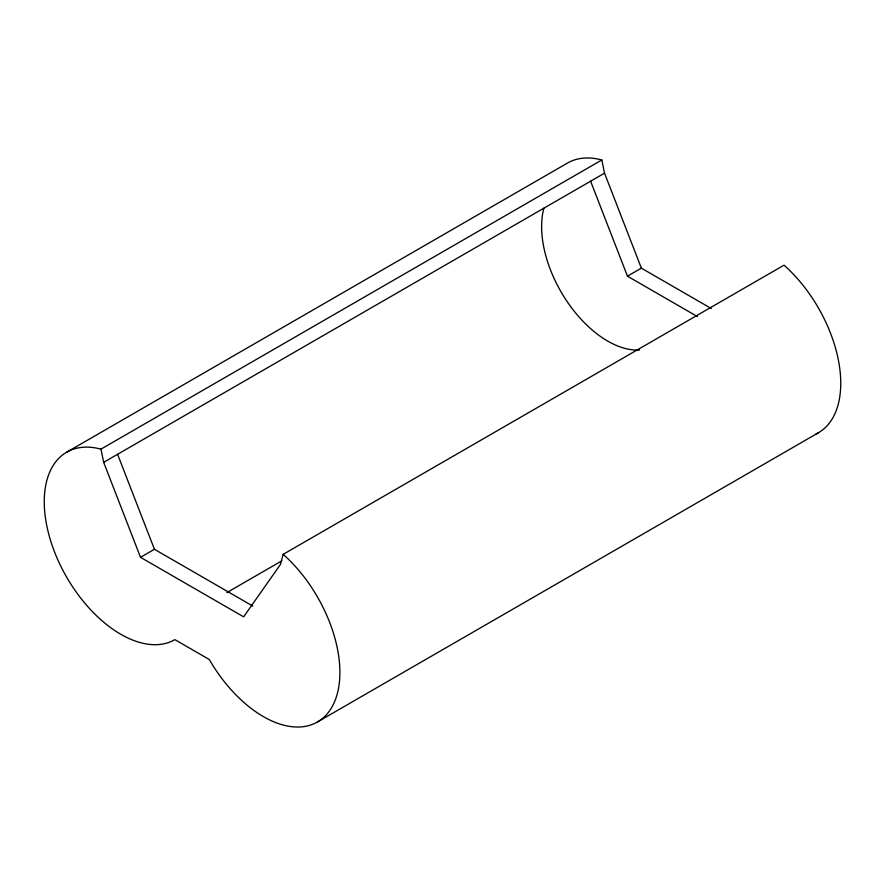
<?xml version="1.0" encoding="UTF-8"?>
<svg xmlns="http://www.w3.org/2000/svg" width="885" height="885" viewBox="0 0 885 885"><rect width="100%" height="100%" fill="white"/><g stroke="black" fill="none" stroke-linecap="round" stroke-linejoin="round"><path stroke-width="1.33" d="M815.937 434.07A108.213 62.481 60 0 0 838.56 360.98A108.213 62.481 60 0 0 784.033 265.168L283.178 554.342L280.479 564.42L243.629 616.845L140.516 557.318L103.667 462.335L100.967 449.137L601.822 159.975L604.521 173.172L641.371 268.155L711.297 308.522M66.663 452.202L567.517 163.039A108.213 62.481 60 0 1 601.822 159.975M103.667 462.335L604.521 173.172M140.516 557.318L154.432 549.286L252.8 606.081M590.605 181.204L627.465 276.186L641.371 268.155M226.848 592.596L281.839 560.836M317.483 721.961L818.337 432.798M627.465 276.186L697.38 316.553M117.583 454.304L154.432 549.286M100.967 449.137A108.213 62.481 60 0 0 54.505 551.842A108.213 62.481 60 0 0 174.876 639.634L209.269 659.491A108.213 62.481 60 0 0 329.64 710.688A108.213 62.481 60 0 0 283.178 554.342M639.512 350.04A93.456 53.963 60 0 1 566.92 301.265A93.456 53.963 60 0 1 543.877 208.174"/></g></svg>
